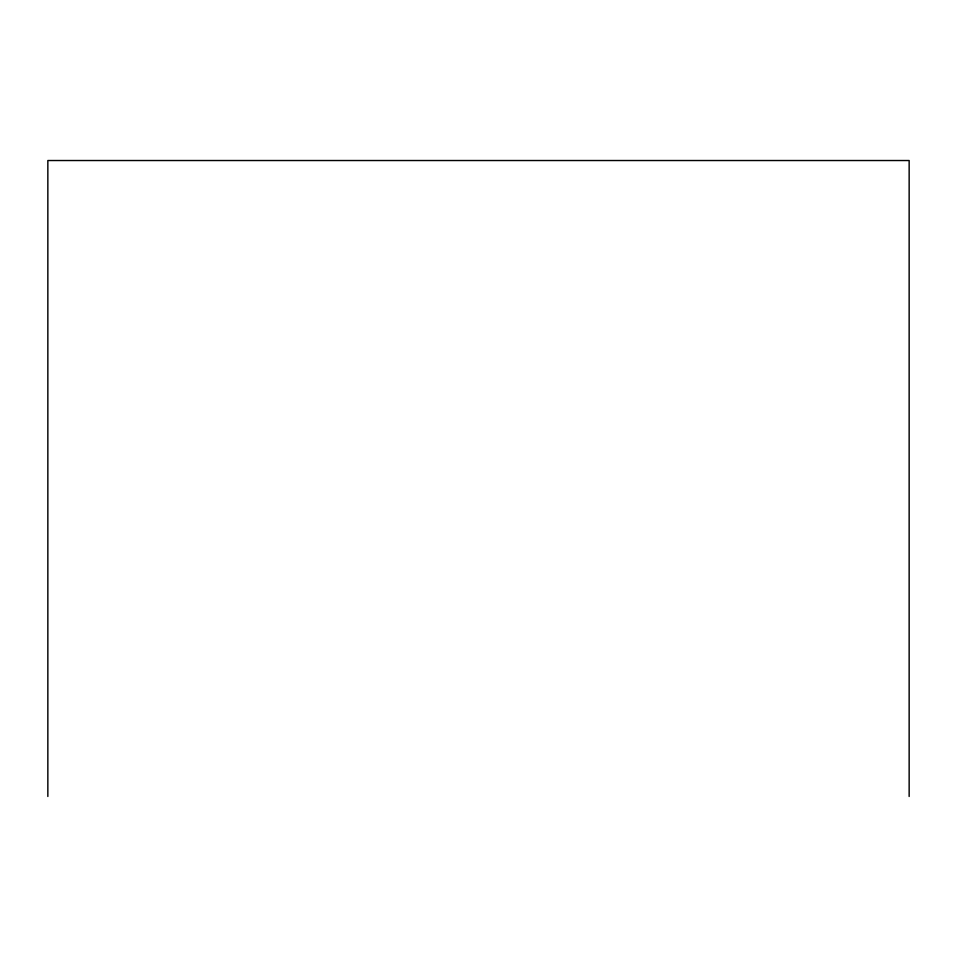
<?xml version="1.0" encoding="UTF-8"?>
<svg xmlns="http://www.w3.org/2000/svg" width="957" height="957" viewBox="0 0 957 957"><rect width="100%" height="100%" fill="white"/><g stroke="black" fill="none" stroke-linecap="round" stroke-linejoin="round"><path stroke-width="1.44" d="M909.15 796.475L909.15 160.525L47.85 160.525L47.85 796.475"/></g></svg>
